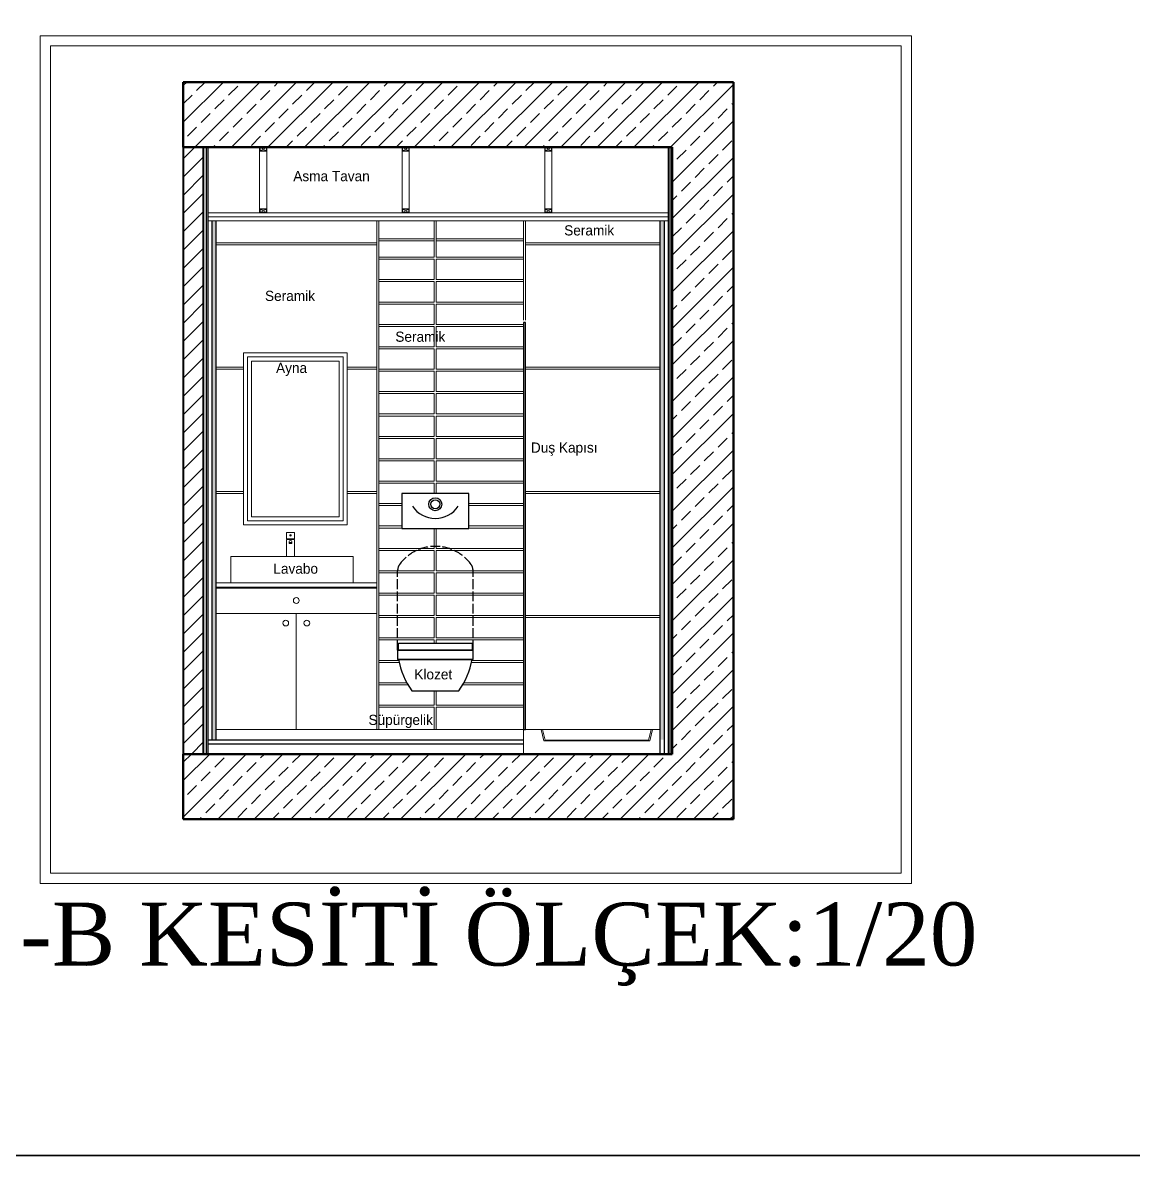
# Model space of a CAD drawing. Header units: millimetres. Extents: x 708 to 46452, y -4963 to 3960.
# Drawn here: x 43594 to 44957, y 1357 to 2747 of the extents above; entities that cross this region are included whole.
import ezdxf
from ezdxf.enums import TextEntityAlignment as Align

# ---------------------------------------------------------------- set-up
doc = ezdxf.new("R2010")
doc.units = ezdxf.units.MM
doc.linetypes.add('ACAD_ISO02W100', pattern=[15, 12, -3])
for name, color, linetype, lineweight in [('B.A. TARAMA', 156, 'Continuous', 20), ('GÖRÜNÜŞ 3', 35, 'Continuous', 25), ('görünüş1', 251, 'Continuous', 35), ('KESİT DUVAR', 112, 'Continuous', 40), ('KOLON', 7, 'Continuous', 50), ('TEFRİŞ', 8, 'Continuous', 9), ('YAZI', 40, 'Continuous', 25)]:
    doc.layers.add(name, color=color, linetype=linetype, lineweight=lineweight)
doc.layers.add('SIVA', color=135, linetype='Continuous')
doc.styles.get("Standard").update_dxf_attribs({"font": 'arial.ttf'})
doc.styles.add('STYLE1', font='times.ttf', dxfattribs={"width": 0.8, "height": 12.5})

msp = doc.modelspace()

# ---------------------------------------------------------------- hatches: boundary and pattern name
at = {"layer": 'B.A. TARAMA'}
h = msp.add_hatch(dxfattribs=at)
h.set_pattern_fill('ANSI33', color=256, scale=5, style=0)
h.set_pattern_definition([(45, (2190902.307, -769161.085), (-22.4506403, 22.4506403), []), (45, (2190924.758, -769161.085), (-22.4506403, 22.4506403), [15.875, -7.9375])])
h.paths.add_polyline_path([(44390.921, 2594.314), (44390.921, 1849.314), (43790.921, 1849.314), (43790.921, 1769.314), (44465.921, 1769.314), (44465.921, 2674.314), (43790.921, 2674.314), (43790.921, 2594.314)])
at = {"layer": 'SIVA'}
h = msp.add_hatch(dxfattribs=at)
h.set_pattern_fill('CROSS', color=256, scale=7.5, style=0)
h.set_pattern_definition([(180, (1176685.709, -9955250.2141), (-1.875, 1.875), [0.9375, -2.8125]), (90, (1176685.2403, -9955250.6829), (1.875, 1.875), [0.9375, -2.8125])])
h.paths.add_polyline_path([(43825.921, 2503.877), (43830.921, 2503.877), (43830.921, 1866.814), (43825.921, 1866.814)])
h = msp.add_hatch(dxfattribs=at)
h.set_pattern_fill('CROSS', color=256, scale=7.5, style=0)
h.set_pattern_definition([(0, (-1086233.5906, -9955250.2141), (1.875, 1.875), [0.9375, -2.8125]), (90, (-1086233.1219, -9955250.6829), (-1.875, 1.875), [0.9375, -2.8125])])
h.paths.add_polyline_path([(44375.921, 2503.877), (44380.921, 2503.877), (44380.921, 1866.814), (44375.921, 1866.814)])
at = {"layer": 'TEFRİŞ'}
h = msp.add_hatch(dxfattribs=at)
h.set_pattern_fill('LINE', color=256, scale=5, angle=45, style=0)
h.set_pattern_definition([(45, (2190902.307, -769161.085), (-11.22532015, 11.22532015), [])])
h.paths.add_polyline_path([(43815.921, 2594.314), (43790.921, 2594.314), (43790.921, 1849.314), (43815.921, 1849.314)])

# ---------------------------------------------------------------- linework, layer by layer
at = {"layer": 'GÖRÜNÜŞ 3', "linetype": 'ACAD_ISO02W100'}
for p, q in [((44053.99, 1976.814), (44053.99, 2074.761)), ((44146.49, 1976.814), (44146.49, 2074.761))]:
    msp.add_line(p, q, dxfattribs=at)
at = {"layer": 'GÖRÜNÜŞ 3'}
for p, q in [((44055.24, 1976.814), (44055.24, 1985.564)), ((44055.24, 1985.564), (44145.24, 1985.564)), ((44055.24, 1976.814), (44145.24, 1976.814)), ((44145.24, 1985.564), (44145.24, 1976.814)), ((44145.24, 1965.564), (44055.24, 1965.564)), ((44071.399, 1926.896), (44129.082, 1926.896))]:
    msp.add_line(p, q, dxfattribs=at)
for points in [[(44208.421, 1879.314), (44210.921, 1879.314), (44210.921, 2379.314), (44208.421, 2379.314)], [(44058.99, 2126.314), (44141.49, 2126.314), (44141.49, 2169.314), (44058.99, 2169.314)], [(44053.99, 1965.564), (44146.49, 1965.564), (44146.49, 1976.814), (44053.99, 1976.814)]]:
    msp.add_lwpolyline(points, close=True, dxfattribs=at)
for radius in [7.992, 5.492]:
    msp.add_circle((44100.24, 2155.98), radius, dxfattribs=at)
for centre, radius, start, end in [((44100.24, 2172.52), 33.931, 214.066338, 325.933662), ((44149.626, 1982.296), 95.858, 190.052647, 215.305633), ((44050.854, 1982.296), 95.858, 324.694367, 349.947353)]:
    msp.add_arc(centre, radius, start, end, dxfattribs=at)
at = {"layer": 'GÖRÜNÜŞ 3', "linetype": 'ACAD_ISO02W100'}
for centre, radius, start, end in [((44100.24, 2049.889), 54.425, 36.388771, 143.611229), ((44066.49, 2074.761), 12.5, 143.611229, 180), ((44133.99, 2074.761), 12.5, 0, 36.388771)]:
    msp.add_arc(centre, radius, start, end, dxfattribs=at)
at = {"layer": 'görünüş1'}
msp.add_lwpolyline([(46304.326, 1356.56), (37465.416, 1356.56), (37465.356, 3959.23), (46304.266, 3943.825)], close=True, dxfattribs=at)
at = {"layer": 'KESİT DUVAR', "linetype": 'Continuous'}
for p, q in [((43790.921, 2594.314), (43790.921, 1849.314)), ((43815.921, 1849.314), (43815.921, 2594.314))]:
    msp.add_line(p, q, dxfattribs=at)
at = {"layer": 'KOLON'}
for p, q in [((43790.921, 2674.314), (44465.921, 2674.314)), ((43790.921, 2594.314), (43790.921, 2674.314)), ((44465.921, 2674.314), (44465.921, 1769.314)), ((43790.921, 2594.314), (44390.921, 2594.314)), ((44390.921, 1849.314), (44390.921, 2594.314)), ((43790.921, 1849.314), (44390.921, 1849.314)), ((43790.921, 1849.314), (43790.921, 1769.314)), ((43790.921, 1769.314), (44465.921, 1769.314))]:
    msp.add_line(p, q, dxfattribs=at)
at = {"layer": 'SIVA'}
for p, q in [((43818.921, 2594.314), (43818.921, 1849.314)), ((43820.921, 2594.314), (43820.921, 1849.314)), ((44385.921, 2594.314), (44385.921, 1849.314)), ((44387.921, 2594.314), (44387.921, 1849.314)), ((43825.921, 2503.877), (43825.921, 1866.814)), ((43830.921, 2503.877), (43830.921, 1866.814)), ((44375.921, 2503.877), (44375.921, 1849.314)), ((44380.921, 2503.877), (44380.921, 1849.314)), ((43820.921, 1866.814), (44208.421, 1866.814)), ((43820.921, 1861.814), (44208.421, 1861.814))]:
    msp.add_line(p, q, dxfattribs=at)
at = {"layer": 'TEFRİŞ'}
for p, q in [((43884.651, 2589.314), (43884.644, 2513.852)), ((43892.901, 2589.814), (43885.151, 2593.814)), ((43885.151, 2589.814), (43892.901, 2593.814)), ((43893.401, 2589.314), (43893.394, 2513.853)), ((44059.562, 2589.314), (44059.555, 2513.853)), ((44067.812, 2589.814), (44060.062, 2593.814)), ((44060.062, 2589.814), (44067.812, 2593.814)), ((44068.312, 2589.314), (44068.305, 2513.853)), ((44234.459, 2589.314), (44234.466, 2513.853)), ((44234.959, 2589.814), (44242.709, 2593.814)), ((44242.709, 2589.814), (44234.959, 2593.814)), ((44243.209, 2589.314), (44243.216, 2513.852)), ((43892.894, 2518.353), (43885.144, 2514.353)), ((43892.894, 2514.353), (43885.144, 2518.353)), ((43893.394, 2513.853), (43893.394, 2518.853)), ((44067.805, 2518.353), (44060.055, 2514.353)), ((44067.805, 2514.353), (44060.055, 2518.353)), ((44068.305, 2513.853), (44068.305, 2518.853)), ((44234.466, 2513.853), (44234.466, 2518.853)), ((44234.966, 2518.353), (44242.716, 2514.353)), ((44234.966, 2514.353), (44242.716, 2518.353)), ((43820.921, 2513.853), (44385.921, 2513.853)), ((43820.921, 2508.877), (44385.921, 2508.877)), ((43820.921, 2503.877), (44385.921, 2503.877)), ((44028.361, 2503.877), (44028.361, 1879.314)), ((44030.861, 2503.877), (44030.861, 1879.314)), ((44098.88, 2503.877), (44098.88, 2481.814)), ((44098.88, 2479.314), (44098.88, 2503.877)), ((44098.88, 2503.877), (44098.88, 2486.814)), ((44101.38, 2503.877), (44101.38, 2481.814)), ((44101.38, 2479.314), (44101.38, 2503.877)), ((44101.38, 2503.877), (44101.38, 2486.814)), ((44208.421, 2503.877), (44208.421, 2381.814)), ((44210.921, 2503.877), (44210.921, 2381.814)), ((43830.921, 2476.814), (44028.361, 2476.814)), ((44030.861, 2481.814), (44098.88, 2481.814)), ((44030.861, 2479.314), (44098.88, 2479.314)), ((44098.88, 2484.314), (44098.88, 2459.314)), ((44101.38, 2484.314), (44101.38, 2459.314)), ((44101.38, 2481.814), (44208.421, 2481.814)), ((44101.38, 2479.314), (44208.421, 2479.314)), ((44210.921, 2476.814), (44375.921, 2476.814)), ((43830.921, 2474.314), (44028.361, 2474.314)), ((44210.921, 2474.314), (44375.921, 2474.314)), ((44030.861, 2459.314), (44098.88, 2459.314)), ((44030.861, 2456.814), (44098.88, 2456.814)), ((44098.88, 2456.814), (44098.88, 2431.814)), ((44101.38, 2459.314), (44208.421, 2459.314)), ((44101.38, 2456.814), (44208.421, 2456.814)), ((44101.38, 2456.814), (44101.38, 2431.814)), ((44030.861, 2431.814), (44098.88, 2431.814)), ((44030.861, 2429.314), (44098.88, 2429.314)), ((44098.88, 2429.314), (44098.88, 2404.314)), ((44101.38, 2431.814), (44208.421, 2431.814)), ((44101.38, 2429.314), (44208.421, 2429.314)), ((44101.38, 2429.314), (44101.38, 2404.314)), ((44030.861, 2404.314), (44098.88, 2404.314)), ((44030.861, 2401.814), (44098.88, 2401.814)), ((44098.88, 2401.814), (44098.88, 2376.814)), ((44101.38, 2404.314), (44208.421, 2404.314)), ((44101.38, 2401.814), (44208.421, 2401.814)), ((44101.38, 2401.814), (44101.38, 2376.814)), ((44030.861, 2376.814), (44098.88, 2376.814)), ((44030.861, 2374.314), (44098.88, 2374.314)), ((44098.88, 2374.314), (44098.88, 2349.314)), ((44101.38, 2376.814), (44208.421, 2376.814)), ((44101.38, 2374.314), (44208.421, 2374.314)), ((44101.38, 2374.314), (44101.38, 2349.314)), ((44030.861, 2349.314), (44098.88, 2349.314)), ((44030.861, 2346.814), (44098.88, 2346.814)), ((44098.88, 2346.814), (44098.88, 2321.814)), ((44101.38, 2349.314), (44208.421, 2349.314)), ((44101.38, 2346.814), (44208.421, 2346.814)), ((44101.38, 2346.814), (44101.38, 2321.814)), ((43830.921, 2324.314), (43864.779, 2324.314)), ((43992.222, 2324.314), (44028.361, 2324.314)), ((44210.921, 2324.314), (44375.921, 2324.314)), ((43830.921, 2321.814), (43864.779, 2321.814)), ((43992.222, 2321.814), (44028.361, 2321.814)), ((44030.861, 2321.814), (44098.88, 2321.814)), ((44030.861, 2319.314), (44098.88, 2319.314)), ((44098.88, 2319.314), (44098.88, 2294.314)), ((44101.38, 2321.814), (44208.421, 2321.814)), ((44101.38, 2319.314), (44208.421, 2319.314)), ((44101.38, 2319.314), (44101.38, 2294.314)), ((44210.921, 2321.814), (44375.921, 2321.814)), ((44030.861, 2294.314), (44098.88, 2294.314)), ((44030.861, 2291.814), (44098.88, 2291.814)), ((44098.88, 2291.814), (44098.88, 2266.814)), ((44101.38, 2294.314), (44208.421, 2294.314)), ((44101.38, 2291.814), (44208.421, 2291.814)), ((44101.38, 2291.814), (44101.38, 2266.814)), ((44030.861, 2266.814), (44098.88, 2266.814)), ((44030.861, 2264.314), (44098.88, 2264.314)), ((44098.88, 2264.314), (44098.88, 2239.314)), ((44101.38, 2266.814), (44208.421, 2266.814)), ((44101.38, 2264.314), (44208.421, 2264.314)), ((44101.38, 2264.314), (44101.38, 2239.314)), ((44030.861, 2239.314), (44098.88, 2239.314)), ((44101.38, 2239.314), (44208.421, 2239.314)), ((44030.861, 2236.814), (44098.88, 2236.814)), ((44098.88, 2236.814), (44098.88, 2211.814)), ((44101.38, 2236.814), (44208.421, 2236.814)), ((44101.38, 2236.814), (44101.38, 2211.814)), ((44030.861, 2211.814), (44098.88, 2211.814)), ((44101.38, 2211.814), (44208.421, 2211.814)), ((44030.861, 2209.314), (44098.88, 2209.314)), ((44098.88, 2209.314), (44098.88, 2184.314)), ((44101.38, 2209.314), (44208.421, 2209.314)), ((44101.38, 2209.314), (44101.38, 2184.314)), ((44030.861, 2184.314), (44098.88, 2184.314)), ((44101.38, 2184.314), (44208.421, 2184.314)), ((43830.921, 2171.814), (43864.779, 2171.814)), ((43992.222, 2171.814), (44028.361, 2171.814)), ((44030.861, 2181.814), (44098.88, 2181.814)), ((44098.88, 2181.814), (44098.88, 2169.314)), ((44101.38, 2181.814), (44208.421, 2181.814)), ((44101.38, 2181.814), (44101.38, 2169.314)), ((44210.921, 2171.814), (44375.921, 2171.814)), ((43830.921, 2169.314), (43864.779, 2169.314)), ((43992.222, 2169.314), (44028.361, 2169.314)), ((44030.861, 2156.814), (44058.99, 2156.814)), ((44141.49, 2156.814), (44208.421, 2156.814)), ((44210.921, 2169.314), (44375.921, 2169.314)), ((44030.861, 2154.314), (44058.99, 2154.314)), ((44141.49, 2154.314), (44208.421, 2154.314)), ((44030.861, 2129.314), (44058.99, 2129.314)), ((44141.49, 2129.314), (44208.421, 2129.314)), ((43917.54, 2113.66), (43917.54, 2121.229)), ((43917.54, 2121.229), (43927.54, 2121.229)), ((43927.54, 2113.66), (43927.54, 2121.229)), ((44030.861, 2126.814), (44058.99, 2126.814)), ((44098.88, 2126.314), (44098.88, 2101.814)), ((44101.38, 2126.314), (44101.38, 2101.814)), ((44141.49, 2126.814), (44208.421, 2126.814)), ((43917.54, 2113.66), (43927.54, 2113.66)), ((43917.54, 2091.814), (43917.54, 2112.91)), ((43917.54, 2112.91), (43927.54, 2112.91)), ((43917.962, 2113.66), (43917.962, 2112.91)), ((43927.119, 2113.66), (43927.119, 2112.91)), ((43927.54, 2091.814), (43927.54, 2112.91)), ((44030.861, 2101.814), (44098.88, 2101.814)), ((44101.38, 2101.814), (44208.421, 2101.814)), ((44030.861, 2099.314), (44098.88, 2099.314)), ((44098.88, 2099.314), (44098.88, 2074.314)), ((44101.38, 2099.314), (44208.421, 2099.314)), ((44101.38, 2099.314), (44101.38, 2074.314)), ((44030.861, 2074.314), (44098.88, 2074.314)), ((44101.38, 2074.314), (44208.421, 2074.314)), ((43830.921, 2059.314), (44028.361, 2059.314)), ((44028.361, 1879.314), (44028.361, 2059.314)), ((44030.861, 2071.814), (44098.88, 2071.814)), ((44098.88, 2071.814), (44098.88, 2046.814)), ((44101.38, 2071.814), (44208.421, 2071.814)), ((44101.38, 2071.814), (44101.38, 2046.814)), ((43830.921, 2054.314), (44028.361, 2054.314)), ((43830.921, 2053.064), (44028.361, 2053.064)), ((44030.861, 2046.814), (44098.88, 2046.814)), ((44101.38, 2046.814), (44208.421, 2046.814)), ((44030.861, 2044.314), (44098.88, 2044.314)), ((44098.88, 2044.314), (44098.88, 2019.314)), ((44101.38, 2044.314), (44208.421, 2044.314)), ((44101.38, 2044.314), (44101.38, 2019.314)), ((43830.921, 2021.814), (44028.361, 2021.814)), ((43929.641, 2021.814), (43929.641, 1879.314)), ((44030.861, 2019.314), (44098.88, 2019.314)), ((44030.861, 2016.814), (44098.88, 2016.814)), ((44098.88, 2016.814), (44098.88, 1991.814)), ((44101.38, 2019.314), (44208.421, 2019.314)), ((44101.38, 2016.814), (44208.421, 2016.814)), ((44101.38, 2016.814), (44101.38, 1991.814)), ((44210.921, 2019.314), (44375.921, 2019.314)), ((44210.921, 2016.814), (44375.921, 2016.814)), ((44030.861, 1991.814), (44098.88, 1991.814)), ((44030.861, 1989.314), (44098.88, 1989.314)), ((44098.88, 1989.314), (44098.88, 1985.564)), ((44101.38, 1991.814), (44208.421, 1991.814)), ((44101.38, 1989.314), (44208.421, 1989.314)), ((44101.38, 1989.314), (44101.38, 1985.564)), ((44030.861, 1964.314), (44055.47, 1964.314)), ((44030.861, 1961.814), (44055.982, 1961.814)), ((44144.498, 1961.814), (44208.421, 1961.814)), ((44145.01, 1964.314), (44208.421, 1964.314)), ((44030.861, 1936.814), (44065.246, 1936.814)), ((44030.861, 1934.314), (44066.642, 1934.314)), ((44133.838, 1934.314), (44208.421, 1934.314)), ((44135.234, 1936.814), (44208.421, 1936.814)), ((44098.88, 1926.896), (44098.88, 1909.314)), ((44101.38, 1926.896), (44101.38, 1909.314)), ((44030.861, 1909.314), (44098.88, 1909.314)), ((44030.861, 1906.814), (44098.88, 1906.814)), ((44098.88, 1906.814), (44098.88, 1879.314)), ((44101.38, 1909.314), (44208.421, 1909.314)), ((44101.38, 1906.814), (44208.421, 1906.814)), ((44101.38, 1906.814), (44101.38, 1879.314)), ((43830.921, 1879.314), (44208.421, 1879.314)), ((44208.421, 1879.314), (44208.421, 1849.314)), ((44364.965, 1879.314), (44210.921, 1879.314)), ((44230.184, 1879.314), (44233.468, 1865.369)), ((44231.754, 1879.314), (44234.822, 1866.286)), ((44364.965, 1879.314), (44361.897, 1866.286)), ((44366.535, 1879.314), (44363.251, 1865.369)), ((44375.921, 1879.314), (44364.965, 1879.314)), ((44363.251, 1865.369), (44233.468, 1865.369)), ((44234.822, 1866.286), (44361.897, 1866.286))]:
    msp.add_line(p, q, dxfattribs=at)
for points in [[(43615.407, 2731.171), (44684.396, 2731.171), (44684.396, 1690.455), (43615.407, 1690.455)], [(43627.907, 2718.671), (44671.896, 2718.671), (44671.896, 1702.955), (43627.907, 1702.955)], [(43893.401, 2594.314), (43893.401, 2589.314), (43884.651, 2589.314), (43884.651, 2594.314)], [(43892.901, 2593.814), (43892.901, 2589.814), (43885.151, 2589.814), (43885.151, 2593.814)], [(44068.312, 2594.314), (44068.312, 2589.314), (44059.562, 2589.314), (44059.562, 2594.314)], [(44067.812, 2593.814), (44067.812, 2589.814), (44060.062, 2589.814), (44060.062, 2593.814)], [(44234.459, 2594.314), (44234.459, 2589.314), (44243.209, 2589.314), (44243.209, 2594.314)], [(44234.959, 2593.814), (44234.959, 2589.814), (44242.709, 2589.814), (44242.709, 2593.814)], [(43884.644, 2513.853), (43884.644, 2518.853), (43893.394, 2518.853), (43893.394, 2513.853)], [(43885.144, 2514.353), (43885.144, 2518.353), (43892.894, 2518.353), (43892.894, 2514.353)], [(44059.555, 2513.853), (44059.555, 2518.853), (44068.305, 2518.853), (44068.305, 2513.853)], [(44060.055, 2514.353), (44060.055, 2518.353), (44067.805, 2518.353), (44067.805, 2514.353)], [(44243.216, 2513.853), (44243.216, 2518.853), (44234.466, 2518.853), (44234.466, 2513.853)], [(44242.716, 2514.353), (44242.716, 2518.353), (44234.966, 2518.353), (44234.966, 2514.353)], [(43992.222, 2130.564), (43864.779, 2130.564), (43864.779, 2341.814), (43992.222, 2341.814)], [(43987.222, 2135.564), (43869.779, 2135.564), (43869.779, 2336.814), (43987.222, 2336.814)], [(43982.222, 2140.564), (43874.779, 2140.564), (43874.779, 2331.814), (43982.222, 2331.814)], [(43999.4, 2091.814), (43999.4, 2059.314), (43849.397, 2059.314), (43849.397, 2091.814)]]:
    msp.add_lwpolyline(points, close=True, dxfattribs=at)
msp.add_lwpolyline([(43921.022, 2108.869), (43921.022, 2107.999), (43924.059, 2107.999), (43924.059, 2108.869)], dxfattribs=at)
for centre, radius in [((43922.54, 2117.781), 0.898), ((43922.54, 2117.781), 0.648), ((43929.641, 2037.757), 3.57), ((43916.682, 2010.1), 3.57), ((43942.6, 2010.1), 3.57)]:
    msp.add_circle(centre, radius, dxfattribs=at)
for centre, radius, start, end in [((43922.54, 2109.817), 1.79, 328.014624, 211.985376), ((43922.54, 2104.898), 4.25, 69.072194, 110.927806)]:
    msp.add_arc(centre, radius, start, end, dxfattribs=at)

# ---------------------------------------------------------------- texts
at = {"layer": 'TEFRİŞ', "char_height": 12.5, "width": 2186.07638}
for s, insert, attachment_point in [('{\\fStylus BT|b0|i0|c162|p34;Asma Tavan}', (43925.947, 2565.138), 1), ('{\\fStylus BT|b0|i0|c162|p34;Seramik}', (44258.358, 2498.524), 1), ('{\\fStylus BT|b0|i0|c162|p34;Seramik}', (43891.249, 2418.095), 1), ('{\\fStylus BT|b0|i0|c162|p34;Seramik}', (44051.185, 2367.973), 1), ('{\\fStylus BT|b0|i0|c162|p34;Ayna}', (43904.801, 2329.666), 1), ('{\\fStylus BT|b0|i0|c162|p34;Duş Kapısı}', (44217.523, 2231.821), 1), ('{\\fStylus BT|b0|i0|c162|p34;Lavabo}', (43956.316, 2083.205), 3), ('{\\fStylus BT|b0|i0|c162|p34;Klozet}', (44074.528, 1953.441), 1), ('{\\fStylus BT|b0|i0|c162|p34;Süpürgelik}', (44018.231, 1897.508), 1)]:
    msp.add_mtext(s, dxfattribs=dict(at, insert=insert, attachment_point=attachment_point))
at = {"layer": 'YAZI', "linetype": 'Continuous', "style": 'STYLE1'}
msp.add_text('B-B KESİTİ ÖLÇEK:1/20', height=77.3545, dxfattribs=at).set_placement((44139.12, 1628.264), align=Align.MIDDLE_CENTER)

doc.saveas('drawing.dxf')
